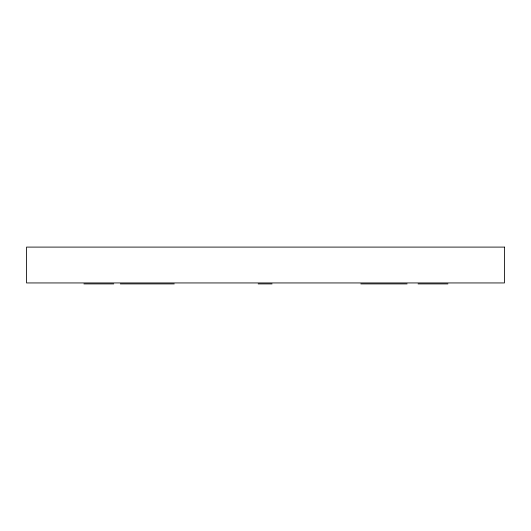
<?xml version="1.0" encoding="UTF-8"?>
<svg xmlns="http://www.w3.org/2000/svg" width="531" height="531" viewBox="0 0 531 531"><rect width="100%" height="100%" fill="white"/><g stroke="black" fill="none" stroke-linecap="round" stroke-linejoin="round"><path stroke-width="0.8" d="M83.898 283.899L113.767 283.899M120.325 283.899L174.261 283.899M258.159 283.899L272.071 283.899M360.815 283.899L407.111 283.899M418.063 283.899L447.932 283.899M504.45 247.101L26.55 247.101L26.55 282.943L504.45 282.943L504.45 247.101"/></g></svg>
